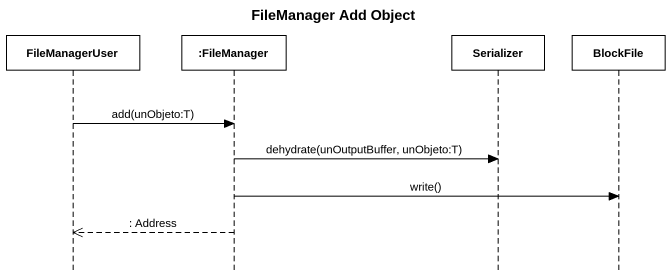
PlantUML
@startuml
title FileManager Add Object
hide footbox
participant FileManagerUser
participant ":FileManager" as FileManager
participant Serializer
participant BlockFile

FileManagerUser -> FileManager : add(unObjeto:T)
FileManager -> Serializer : dehydrate(unOutputBuffer, unObjeto:T)
FileManager -> BlockFile : write()
FileManager -->> FileManagerUser : : Address
@enduml
